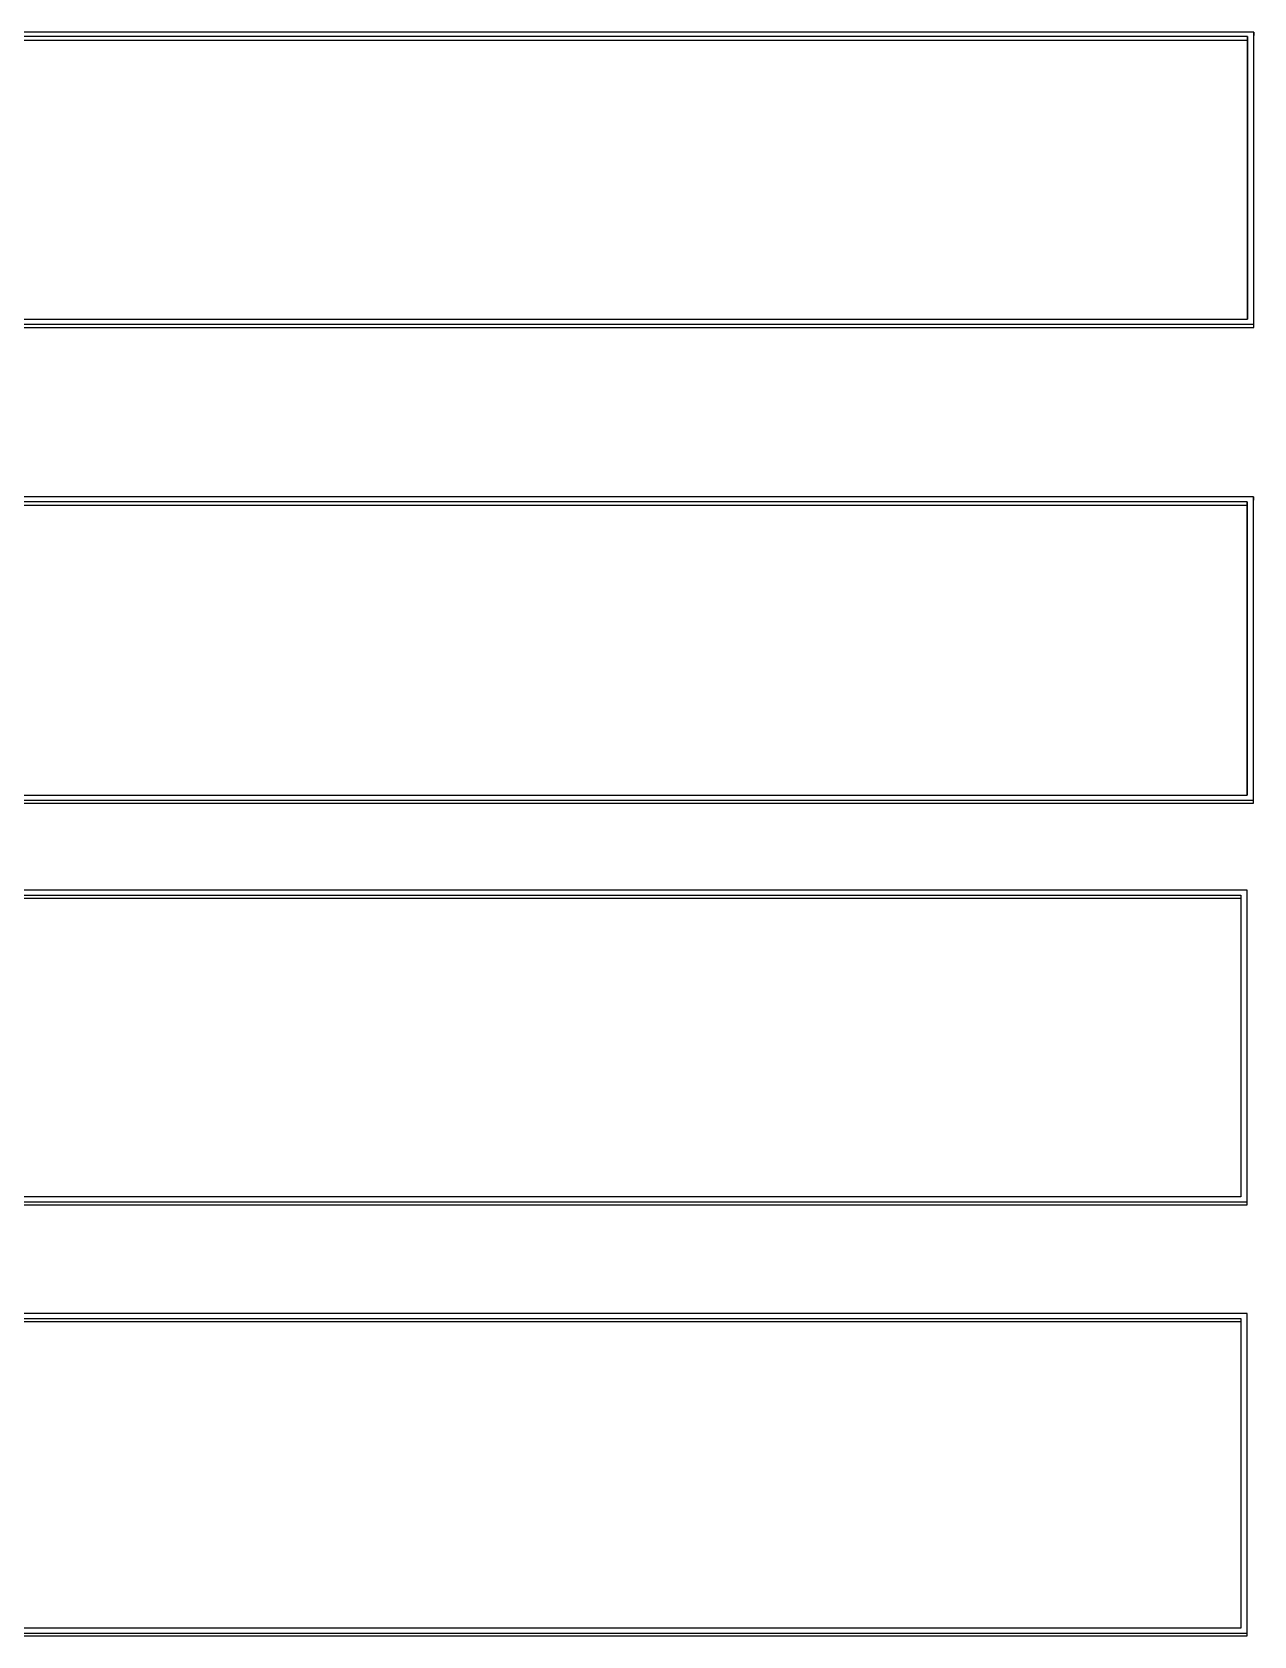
# Model space of a CAD drawing. Header units: millimetres. Extents: x 2278 to 4715, y 679 to 2402.
# Drawn here: x 2851.51 to 2861.34, y 2118.33 to 2131.23 of the extents above; entities that cross this region are included whole.
import ezdxf

# ---------------------------------------------------------------- set-up
doc = ezdxf.new("R2010")
doc.units = ezdxf.units.MM

msp = doc.modelspace()

# ---------------------------------------------------------------- linework, layer by layer
at = {"color": 7, "linetype": 'Continuous', "lineweight": 25}
for p, q in [((2861.343, 2131.234), (2839.21, 2131.234)), ((2861.293, 2131.197), (2839.26, 2131.197)), ((2861.293, 2131.197), (2861.293, 2131.168)), ((2861.343, 2131.234), (2861.343, 2131.205)), ((2861.343, 2128.857), (2861.343, 2131.205)), ((2839.26, 2131.168), (2861.293, 2131.168)), ((2839.21, 2128.885), (2861.343, 2128.885)), ((2839.26, 2128.923), (2861.293, 2128.923)), ((2861.343, 2128.857), (2861.343, 2128.885)), ((2839.21, 2128.857), (2861.343, 2128.857)), ((2861.339, 2127.494), (2839.206, 2127.494)), ((2861.289, 2127.456), (2839.256, 2127.456)), ((2861.289, 2127.456), (2861.289, 2127.429)), ((2861.339, 2127.494), (2861.339, 2127.468)), ((2861.339, 2125.03), (2861.339, 2127.468)), ((2839.256, 2127.429), (2861.289, 2127.429)), ((2839.206, 2125.055), (2861.339, 2125.055)), ((2839.206, 2125.03), (2861.339, 2125.03)), ((2839.256, 2125.094), (2861.289, 2125.094)), ((2861.339, 2125.03), (2861.339, 2125.055)), ((2861.289, 2124.33), (2841.278, 2124.33)), ((2841.335, 2124.29), (2861.239, 2124.29)), ((2841.335, 2124.266), (2861.239, 2124.266)), ((2861.239, 2124.29), (2861.239, 2124.266)), ((2861.289, 2124.305), (2861.289, 2124.33)), ((2861.289, 2121.8), (2861.289, 2124.305)), ((2841.278, 2121.823), (2861.289, 2121.823)), ((2841.278, 2121.8), (2861.289, 2121.8)), ((2861.239, 2121.863), (2841.335, 2121.863)), ((2861.289, 2121.8), (2861.289, 2121.823)), ((2861.289, 2120.924), (2839.156, 2120.924)), ((2839.206, 2120.884), (2861.239, 2120.884)), ((2861.239, 2120.884), (2861.239, 2120.861)), ((2861.289, 2120.902), (2861.289, 2120.924)), ((2861.289, 2118.332), (2861.289, 2120.902)), ((2839.206, 2120.861), (2861.239, 2120.861)), ((2839.156, 2118.352), (2861.289, 2118.353)), ((2839.156, 2118.331), (2861.289, 2118.332)), ((2861.239, 2118.394), (2839.206, 2118.394)), ((2861.289, 2118.332), (2861.289, 2118.353))]:
    msp.add_line(p, q, dxfattribs=at)
for points, knots in [([(2861.293, 2128.923), (2861.293, 2129.16), (2861.293, 2129.634), (2861.293, 2130.393), (2861.293, 2130.911), (2861.293, 2131.197)], [0, 0, 0, 0, 0.309921, 0.619843, 1, 1, 1, 1]), ([(2861.343, 2128.885), (2861.343, 2129.122), (2861.343, 2129.597), (2861.343, 2130.381), (2861.343, 2130.924), (2861.343, 2131.234)], [0, 0, 0, 0, 0.300082, 0.600163, 1, 1, 1, 1]), ([(2861.293, 2131.168), (2861.293, 2130.98), (2861.293, 2130.605), (2861.293, 2129.859), (2861.293, 2129.295), (2861.293, 2128.923)], [0, 0, 0, 0, 0.253092, 0.506185, 1, 1, 1, 1]), ([(2861.289, 2125.094), (2861.289, 2125.34), (2861.289, 2125.832), (2861.289, 2126.62), (2861.289, 2127.159), (2861.289, 2127.456)], [0, 0, 0, 0, 0.309921, 0.619843, 1, 1, 1, 1]), ([(2861.339, 2125.055), (2861.339, 2125.301), (2861.339, 2125.794), (2861.339, 2126.608), (2861.339, 2127.172), (2861.339, 2127.494)], [0, 0, 0, 0, 0.3000817, 0.6001633, 1, 1, 1, 1]), ([(2861.289, 2127.429), (2861.289, 2127.234), (2861.289, 2126.844), (2861.289, 2126.068), (2861.289, 2125.482), (2861.289, 2125.094)], [0, 0, 0, 0, 0.252712, 0.505424, 1, 1, 1, 1]), ([(2861.239, 2124.29), (2861.239, 2124.042), (2861.239, 2123.544), (2861.239, 2122.735), (2861.239, 2122.173), (2861.239, 2121.863)], [0, 0, 0, 0, 0.309921, 0.619842, 1, 1, 1, 1]), ([(2861.239, 2124.266), (2861.239, 2124.065), (2861.239, 2123.664), (2861.239, 2122.865), (2861.239, 2122.262), (2861.239, 2121.863)], [0, 0, 0, 0, 0.252421, 0.504842, 1, 1, 1, 1]), ([(2861.289, 2121.823), (2861.289, 2122.076), (2861.289, 2122.581), (2861.289, 2123.418), (2861.289, 2123.998), (2861.289, 2124.33)], [0, 0, 0, 0, 0.300082, 0.600163, 1, 1, 1, 1]), ([(2861.239, 2120.884), (2861.239, 2120.628), (2861.239, 2120.117), (2861.239, 2119.288), (2861.239, 2118.711), (2861.239, 2118.394)], [0, 0, 0, 0, 0.309921, 0.619843, 1, 1, 1, 1]), ([(2861.289, 2118.353), (2861.289, 2118.612), (2861.289, 2119.13), (2861.289, 2119.988), (2861.289, 2120.584), (2861.289, 2120.924)], [0, 0, 0, 0, 0.3000816, 0.6001632, 1, 1, 1, 1]), ([(2861.239, 2120.861), (2861.239, 2120.655), (2861.239, 2120.244), (2861.239, 2119.423), (2861.239, 2118.804), (2861.239, 2118.394)], [0, 0, 0, 0, 0.252132, 0.504264, 1, 1, 1, 1])]:
    msp.add_open_spline(points, degree=3, knots=knots, dxfattribs=at)

doc.saveas('drawing.dxf')
